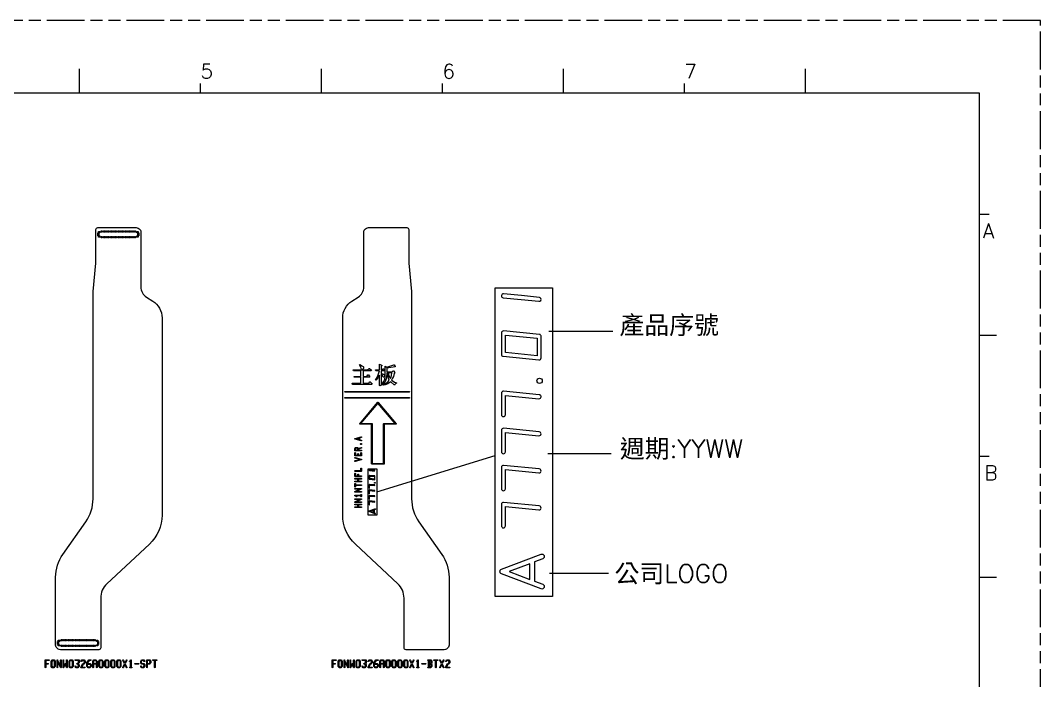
# Model space of a CAD drawing. Extents: x -344 to 154, y 670 to 1023.
# Drawn here: x -101.8 to 154.3, y 856.9 to 1022.6 of the extents above; entities that cross this region are included whole.
import ezdxf

# ---------------------------------------------------------------- set-up
doc = ezdxf.new("R2010")
doc.units = 0
doc.linetypes.add('PHANTOM', pattern=[29.5, 9.5, -1.5, 3, -1.5, 3, -1.5, 9.5])
doc.layers.add('0PAPERF', color=2, linetype='PHANTOM', lineweight=0, plot=False)
for name, color, linetype in [('gbr-dxf_layer0', 7, 'Continuous'), ('gbr-outline-dxf_layer1', 2, 'Continuous'), ('備註', 1, 'Continuous')]:
    doc.layers.add(name, color=color, linetype=linetype)
doc.styles.add('SIMPLEX', font='simplex.shx')
doc.styles.get("Standard").update_dxf_attribs({"font": 'txt.shx'})

msp = doc.modelspace()

# ---------------------------------------------------------------- linework, layer by layer
for p, q in [((-86.93, 1004.33), (-86.93, 1010.4)), ((-26.19, 1004.33), (-26.19, 1010.4)), ((34.55, 1004.33), (34.55, 1010.4)), ((95.3, 1004.33), (95.3, 1010.4)), ((-56.56, 1004.33), (-56.56, 1006.76)), ((4.18, 1004.33), (4.18, 1006.76)), ((64.92, 1004.33), (64.92, 1006.76)), ((139.03, 1004.33), (-329.9, 1004.33)), ((139.03, 679.96), (139.03, 1004.33)), ((139.03, 973.96), (141.46, 973.96)), ((139.03, 943.59), (143.28, 943.59)), ((139.03, 913.22), (141.46, 913.22)), ((139.03, 882.85), (143.28, 882.85))]:
    msp.add_line(p, q)
at = {"linetype": 'Continuous'}
for points in [[(28.5, 953.05), (24.02, 953.49), (19.54, 953.93, 1), (19.44, 952.94), (23.92, 952.5), (28.4, 952.06, 1)], [(28.95, 937.86), (28.95, 943.25, 0.387124), (28.5, 943.75), (19.54, 944.63, 0.444444), (18.99, 944.13), (18.99, 938.74, 0.386838), (19.44, 938.25), (28.4, 937.37, 0.444417)], [(28.49, 928.62), (19.53, 929.5, 0.444446), (18.98, 929), (18.98, 923.61, 1), (19.98, 923.61), (19.98, 928.45), (28.39, 927.62, 1)], [(28.49, 919.31), (19.53, 920.19, 0.444308), (18.98, 919.7), (18.98, 914.31, 1), (19.98, 914.31), (19.98, 919.15), (28.39, 918.32, 1)], [(-12.83, 909.63), (-13.49, 909.69), (-14.16, 909.76, 1), (-14.18, 909.61), (-13.51, 909.54), (-12.84, 909.48, 1)], [(28.49, 910.01), (19.53, 910.89, 0.444308), (18.98, 910.4), (18.98, 905.01, 1), (19.98, 905.01), (19.98, 909.85), (28.39, 909.02, 1)], [(-12.76, 907.36), (-12.76, 908.16, 0.387124), (-12.83, 908.24), (-14.16, 908.37, 0.444444), (-14.24, 908.29), (-14.24, 907.49, 0.386838), (-14.18, 907.42), (-12.84, 907.29, 0.444417)], [(-12.83, 905.98), (-14.16, 906.11, 0.444446), (-14.25, 906.04), (-14.25, 905.23, 1), (-14.1, 905.23), (-14.1, 905.95), (-12.84, 905.83, 1)], [(-12.83, 904.59), (-14.16, 904.72, 0.444308), (-14.25, 904.65), (-14.25, 903.84, 1), (-14.1, 903.84), (-14.1, 904.57), (-12.84, 904.44, 1)], [(-12.83, 903.2), (-14.16, 903.33, 0.444308), (-14.25, 903.26), (-14.25, 902.46, 1), (-14.1, 902.46), (-14.1, 903.18), (-12.84, 903.06, 1)], [(-12.83, 901.82), (-14.16, 901.95, 0.444428), (-14.25, 901.87), (-14.25, 901.07, 1), (-14.1, 901.07), (-14.1, 901.79), (-12.84, 901.67, 1)], [(28.49, 900.71), (19.53, 901.59, 0.444428), (18.98, 901.09), (18.98, 895.7, 1), (19.98, 895.7), (19.98, 900.54), (28.39, 899.72, 1)]]:
    msp.add_lwpolyline(points, format="xyb", close=True, dxfattribs=at)
for points in [[(27.95, 938.41), (19.99, 939.2), (19.99, 943.58), (27.95, 942.8)], [(-12.91, 907.44), (-14.09, 907.56), (-14.09, 908.21), (-12.91, 908.1)]]:
    msp.add_lwpolyline(points, close=True, dxfattribs=at)
at = {"layer": '0PAPERF'}
for p, q in [((154.34, 1022.56), (-343.88, 1022.56)), ((154.34, 670.25), (154.34, 1022.56))]:
    msp.add_line(p, q, dxfattribs=at)
at = {"layer": 'gbr-dxf_layer0'}
for p, q in [((-16.86, 917.68), (-17.35, 917.55)), ((-17.35, 917.55), (-16.86, 917.42)), ((-16.86, 917.42), (-16.86, 917.68)), ((-17.76, 912.07), (-16.62, 912.37)), ((-17.84, 905.53), (-17.84, 905.89)), ((-17.78, 904.32), (-16.66, 904.87)), ((-17.78, 901.73), (-16.66, 902.28)), ((-13.18, 899.65), (-13.95, 899.36)), ((-13.95, 899.36), (-13.18, 899.06)), ((-13.18, 899.06), (-13.18, 899.65)), ((26.09, 886.21), (20.93, 884.24)), ((26.09, 882.27), (26.09, 886.21)), ((20.93, 884.24), (26.09, 882.27)), ((-95.58, 860.17), (-95.58, 861.08)), ((-85.08, 860.47), (-85.08, 861.08)), ((-13.02, 860.47), (-13.02, 861.08))]:
    msp.add_line(p, q, dxfattribs=at)
for points in [[(-82.33, 968.51), (-82.33, 969.23), (-82.2, 969.23), (-82.1, 969.13), (-82.1, 968.61), (-82.2, 968.51)], [(-82.17, 968.19), (-82.17, 968.4), (-82.1, 968.47), (-81.82, 968.47), (-81.82, 968.19)], [(-82.17, 969.35), (-82.17, 969.56), (-81.82, 969.56), (-81.82, 969.28), (-82.1, 969.28)], [(-81.47, 969.4), (-81.47, 969.78), (-81.3, 969.78), (-81.3, 969.4)], [(-81.47, 967.97), (-81.47, 968.35), (-81.3, 968.35), (-81.3, 967.97)], [(-81.12, 969.4), (-81.12, 969.78), (-80.95, 969.78), (-80.95, 969.4)], [(-81.12, 967.97), (-81.12, 968.35), (-80.95, 968.35), (-80.95, 967.97)], [(-80.77, 969.4), (-80.77, 969.78), (-80.6, 969.78), (-80.6, 969.4)], [(-80.77, 967.97), (-80.77, 968.35), (-80.6, 968.35), (-80.6, 967.97)], [(-80.42, 969.4), (-80.42, 969.78), (-80.25, 969.78), (-80.25, 969.4)], [(-80.42, 967.97), (-80.42, 968.35), (-80.25, 968.35), (-80.25, 967.97)], [(-80.07, 969.4), (-80.07, 969.78), (-79.9, 969.78), (-79.9, 969.4)], [(-80.07, 967.97), (-80.07, 968.35), (-79.9, 968.35), (-79.9, 967.97)], [(-79.72, 969.4), (-79.72, 969.78), (-79.55, 969.78), (-79.55, 969.4)], [(-79.72, 967.97), (-79.72, 968.35), (-79.55, 968.35), (-79.55, 967.97)], [(-79.37, 969.4), (-79.37, 969.78), (-79.2, 969.78), (-79.2, 969.4)], [(-79.37, 967.97), (-79.37, 968.35), (-79.2, 968.35), (-79.2, 967.97)], [(-79.02, 969.4), (-79.02, 969.78), (-78.85, 969.78), (-78.85, 969.4)], [(-79.02, 967.97), (-79.02, 968.35), (-78.85, 968.35), (-78.85, 967.97)], [(-78.67, 969.4), (-78.67, 969.78), (-78.5, 969.78), (-78.5, 969.4)], [(-78.67, 967.97), (-78.67, 968.35), (-78.5, 968.35), (-78.5, 967.97)], [(-78.32, 969.4), (-78.32, 969.78), (-78.15, 969.78), (-78.15, 969.4)], [(-78.32, 967.97), (-78.32, 968.35), (-78.15, 968.35), (-78.15, 967.97)], [(-77.97, 969.4), (-77.97, 969.78), (-77.8, 969.78), (-77.8, 969.4)], [(-77.97, 967.97), (-77.97, 968.35), (-77.8, 968.35), (-77.8, 967.97)], [(-77.62, 969.4), (-77.62, 969.78), (-77.45, 969.78), (-77.45, 969.4)], [(-77.62, 967.97), (-77.62, 968.35), (-77.45, 968.35), (-77.45, 967.97)], [(-77.27, 969.4), (-77.27, 969.78), (-77.1, 969.78), (-77.1, 969.4)], [(-77.27, 967.97), (-77.27, 968.35), (-77.1, 968.35), (-77.1, 967.97)], [(-76.92, 969.4), (-76.92, 969.78), (-76.75, 969.78), (-76.75, 969.4)], [(-76.92, 967.97), (-76.92, 968.35), (-76.75, 968.35), (-76.75, 967.97)], [(-76.57, 969.4), (-76.57, 969.78), (-76.4, 969.78), (-76.4, 969.4)], [(-76.57, 967.97), (-76.57, 968.35), (-76.4, 968.35), (-76.4, 967.97)], [(-76.22, 969.4), (-76.22, 969.78), (-76.05, 969.78), (-76.05, 969.4)], [(-76.22, 967.97), (-76.22, 968.35), (-76.05, 968.35), (-76.05, 967.97)], [(-75.87, 969.4), (-75.87, 969.78), (-75.7, 969.78), (-75.7, 969.4)], [(-75.87, 967.97), (-75.87, 968.35), (-75.7, 968.35), (-75.7, 967.97)], [(-75.52, 969.4), (-75.52, 969.78), (-75.35, 969.78), (-75.35, 969.4)], [(-75.52, 967.97), (-75.52, 968.35), (-75.35, 968.35), (-75.35, 967.97)], [(-75.17, 969.4), (-75.17, 969.78), (-75, 969.78), (-75, 969.4)], [(-75.17, 967.97), (-75.17, 968.35), (-75, 968.35), (-75, 967.97)], [(-74.82, 969.4), (-74.82, 969.78), (-74.65, 969.78), (-74.65, 969.4)], [(-74.82, 967.97), (-74.82, 968.35), (-74.65, 968.35), (-74.65, 967.97)], [(-74.47, 969.4), (-74.47, 969.78), (-74.3, 969.78), (-74.3, 969.4)], [(-74.47, 967.97), (-74.47, 968.35), (-74.3, 968.35), (-74.3, 967.97)], [(-74.12, 969.4), (-74.12, 969.78), (-73.95, 969.78), (-73.95, 969.4)], [(-74.12, 967.97), (-74.12, 968.35), (-73.95, 968.35), (-73.95, 967.97)], [(-73.77, 969.4), (-73.77, 969.78), (-73.6, 969.78), (-73.6, 969.4)], [(-73.77, 967.97), (-73.77, 968.35), (-73.6, 968.35), (-73.6, 967.97)], [(-73.42, 969.4), (-73.42, 969.78), (-73.25, 969.78), (-73.25, 969.4)], [(-73.42, 967.97), (-73.42, 968.35), (-73.25, 968.35), (-73.25, 967.97)], [(-73.07, 969.4), (-73.07, 969.78), (-72.9, 969.78), (-72.9, 969.4)], [(-73.07, 967.97), (-73.07, 968.35), (-72.9, 968.35), (-72.9, 967.97)], [(-72.56, 969.28), (-72.56, 969.56), (-72.21, 969.56), (-72.21, 969.35), (-72.28, 969.28)], [(-72.56, 968.19), (-72.56, 968.47), (-72.28, 968.47), (-72.21, 968.4), (-72.21, 968.19)], [(-72.28, 968.61), (-72.28, 969.13), (-72.18, 969.23), (-72.04, 969.23), (-72.04, 968.51), (-72.18, 968.51)], [(-16.61, 936.08), (-16.52, 936.17), (-16.04, 935.89), (-15.76, 935.7), (-15.66, 935.6), (-15.66, 935.22), (-15.85, 935.03), (-16.04, 934.94), (-16.14, 935.03), (-16.23, 935.22), (-16.33, 935.51)], [(-17.64, 914.74), (-17.06, 914.74), (-17.06, 915.01), (-17.11, 915.08), (-17.2, 915.16), (-17.36, 915.18), (-17.52, 915.16), (-17.58, 915.1), (-17.64, 915.01)], [(-92.43, 865.93), (-92.43, 866.65), (-92.3, 866.65), (-92.2, 866.55), (-92.2, 866.03), (-92.3, 865.93)], [(-92.27, 866.76), (-92.27, 866.97), (-91.92, 866.97), (-91.92, 866.69), (-92.2, 866.69)], [(-92.27, 865.6), (-92.27, 865.81), (-92.2, 865.88), (-91.92, 865.88), (-91.92, 865.6)], [(-91.57, 866.81), (-91.57, 867.2), (-91.4, 867.2), (-91.4, 866.81)], [(-91.57, 865.38), (-91.57, 865.77), (-91.4, 865.77), (-91.4, 865.38)], [(-91.22, 866.81), (-91.22, 867.2), (-91.05, 867.2), (-91.05, 866.81)], [(-91.22, 865.38), (-91.22, 865.77), (-91.05, 865.77), (-91.05, 865.38)], [(-90.87, 866.81), (-90.87, 867.2), (-90.7, 867.2), (-90.7, 866.81)], [(-90.87, 865.38), (-90.87, 865.77), (-90.7, 865.77), (-90.7, 865.38)], [(-90.52, 866.81), (-90.52, 867.2), (-90.35, 867.2), (-90.35, 866.81)], [(-90.52, 865.38), (-90.52, 865.77), (-90.35, 865.77), (-90.35, 865.38)], [(-90.17, 866.81), (-90.17, 867.2), (-90, 867.2), (-90, 866.81)], [(-90.17, 865.38), (-90.17, 865.77), (-90, 865.77), (-90, 865.38)], [(-89.82, 866.81), (-89.82, 867.2), (-89.65, 867.2), (-89.65, 866.81)], [(-89.82, 865.38), (-89.82, 865.77), (-89.65, 865.77), (-89.65, 865.38)], [(-89.47, 866.81), (-89.47, 867.2), (-89.3, 867.2), (-89.3, 866.81)], [(-89.47, 865.38), (-89.47, 865.77), (-89.3, 865.77), (-89.3, 865.38)], [(-89.12, 866.81), (-89.12, 867.2), (-88.95, 867.2), (-88.95, 866.81)], [(-89.12, 865.38), (-89.12, 865.77), (-88.95, 865.77), (-88.95, 865.38)], [(-88.77, 866.81), (-88.77, 867.2), (-88.6, 867.2), (-88.6, 866.81)], [(-88.77, 865.38), (-88.77, 865.77), (-88.6, 865.77), (-88.6, 865.38)], [(-88.42, 866.81), (-88.42, 867.2), (-88.25, 867.2), (-88.25, 866.81)], [(-88.42, 865.38), (-88.42, 865.77), (-88.25, 865.77), (-88.25, 865.38)], [(-88.07, 866.81), (-88.07, 867.2), (-87.9, 867.2), (-87.9, 866.81)], [(-88.07, 865.38), (-88.07, 865.77), (-87.9, 865.77), (-87.9, 865.38)], [(-87.72, 866.81), (-87.72, 867.2), (-87.55, 867.2), (-87.55, 866.81)], [(-87.72, 865.38), (-87.72, 865.77), (-87.55, 865.77), (-87.55, 865.38)], [(-87.37, 866.81), (-87.37, 867.2), (-87.2, 867.2), (-87.2, 866.81)], [(-87.37, 865.38), (-87.37, 865.77), (-87.2, 865.77), (-87.2, 865.38)], [(-87.02, 866.81), (-87.02, 867.2), (-86.85, 867.2), (-86.85, 866.81)], [(-87.02, 865.38), (-87.02, 865.77), (-86.85, 865.77), (-86.85, 865.38)], [(-86.67, 866.81), (-86.67, 867.2), (-86.5, 867.2), (-86.5, 866.81)], [(-86.67, 865.38), (-86.67, 865.77), (-86.5, 865.77), (-86.5, 865.38)], [(-86.32, 866.81), (-86.32, 867.2), (-86.15, 867.2), (-86.15, 866.81)], [(-86.32, 865.38), (-86.32, 865.77), (-86.15, 865.77), (-86.15, 865.38)], [(-85.97, 866.81), (-85.97, 867.2), (-85.8, 867.2), (-85.8, 866.81)], [(-85.97, 865.38), (-85.97, 865.77), (-85.8, 865.77), (-85.8, 865.38)], [(-85.62, 866.81), (-85.62, 867.2), (-85.45, 867.2), (-85.45, 866.81)], [(-85.62, 865.38), (-85.62, 865.77), (-85.45, 865.77), (-85.45, 865.38)], [(-85.27, 866.81), (-85.27, 867.2), (-85.1, 867.2), (-85.1, 866.81)], [(-85.27, 865.38), (-85.27, 865.77), (-85.1, 865.77), (-85.1, 865.38)], [(-84.92, 866.81), (-84.92, 867.2), (-84.75, 867.2), (-84.75, 866.81)], [(-84.92, 865.38), (-84.92, 865.77), (-84.75, 865.77), (-84.75, 865.38)], [(-84.57, 866.81), (-84.57, 867.2), (-84.4, 867.2), (-84.4, 866.81)], [(-84.57, 865.38), (-84.57, 865.77), (-84.4, 865.77), (-84.4, 865.38)], [(-84.22, 866.81), (-84.22, 867.2), (-84.05, 867.2), (-84.05, 866.81)], [(-84.22, 865.38), (-84.22, 865.77), (-84.05, 865.77), (-84.05, 865.38)], [(-83.87, 866.81), (-83.87, 867.2), (-83.7, 867.2), (-83.7, 866.81)], [(-83.87, 865.38), (-83.87, 865.77), (-83.7, 865.77), (-83.7, 865.38)], [(-83.52, 866.81), (-83.52, 867.2), (-83.35, 867.2), (-83.35, 866.81)], [(-83.52, 865.38), (-83.52, 865.77), (-83.35, 865.77), (-83.35, 865.38)], [(-83.17, 866.81), (-83.17, 867.2), (-83, 867.2), (-83, 866.81)], [(-83.17, 865.38), (-83.17, 865.77), (-83, 865.77), (-83, 865.38)], [(-82.66, 866.69), (-82.66, 866.97), (-82.31, 866.97), (-82.31, 866.76), (-82.38, 866.69)], [(-82.66, 865.6), (-82.66, 865.88), (-82.38, 865.88), (-82.31, 865.81), (-82.31, 865.6)], [(-82.37, 866.03), (-82.37, 866.55), (-82.28, 866.65), (-82.14, 866.65), (-82.14, 865.93), (-82.28, 865.93)], [(-93.93, 860.5), (-93.75, 860.24), (-93.38, 860.24), (-93.19, 860.5), (-93.19, 861.67), (-93.38, 861.92), (-93.75, 861.92), (-93.93, 861.67)], [(-89.43, 860.5), (-89.25, 860.24), (-88.88, 860.24), (-88.69, 860.5), (-88.69, 861.67), (-88.88, 861.92), (-89.25, 861.92), (-89.43, 861.67)], [(-84.93, 860.5), (-84.93, 861.01), (-84.38, 861.01), (-84.19, 860.75), (-84.19, 860.5), (-84.38, 860.24), (-84.75, 860.24)], [(-83.43, 861.16), (-83.43, 861.67), (-83.25, 861.92), (-82.88, 861.92), (-82.69, 861.67), (-82.69, 861.16)], [(-81.93, 860.5), (-81.75, 860.24), (-81.38, 860.24), (-81.19, 860.5), (-81.19, 861.67), (-81.38, 861.92), (-81.75, 861.92), (-81.93, 861.67)], [(-80.43, 860.5), (-80.25, 860.24), (-79.88, 860.24), (-79.69, 860.5), (-79.69, 861.67), (-79.88, 861.92), (-80.25, 861.92), (-80.43, 861.67)], [(-78.93, 860.5), (-78.75, 860.24), (-78.38, 860.24), (-78.19, 860.5), (-78.19, 861.67), (-78.38, 861.92), (-78.75, 861.92), (-78.93, 861.67)], [(-77.43, 860.5), (-77.25, 860.24), (-76.88, 860.24), (-76.69, 860.5), (-76.69, 861.67), (-76.88, 861.92), (-77.25, 861.92), (-77.43, 861.67)], [(-69.93, 861.16), (-69.38, 861.16), (-69.19, 861.41), (-69.19, 861.67), (-69.38, 861.92), (-69.93, 861.92)], [(-21.87, 860.5), (-21.69, 860.24), (-21.32, 860.24), (-21.13, 860.5), (-21.13, 861.67), (-21.32, 861.92), (-21.69, 861.92), (-21.87, 861.67)], [(-17.37, 860.5), (-17.19, 860.24), (-16.82, 860.24), (-16.63, 860.5), (-16.63, 861.67), (-16.82, 861.92), (-17.19, 861.92), (-17.37, 861.67)], [(-12.87, 860.5), (-12.87, 861.01), (-12.32, 861.01), (-12.13, 860.75), (-12.13, 860.5), (-12.32, 860.24), (-12.69, 860.24)], [(-11.37, 861.16), (-11.37, 861.67), (-11.19, 861.92), (-10.82, 861.92), (-10.63, 861.67), (-10.63, 861.16)], [(-9.87, 860.5), (-9.69, 860.24), (-9.32, 860.24), (-9.13, 860.5), (-9.13, 861.67), (-9.32, 861.92), (-9.69, 861.92), (-9.87, 861.67)], [(-8.37, 860.5), (-8.19, 860.24), (-7.82, 860.24), (-7.63, 860.5), (-7.63, 861.67), (-7.82, 861.92), (-8.19, 861.92), (-8.37, 861.67)], [(-6.87, 860.5), (-6.69, 860.24), (-6.32, 860.24), (-6.13, 860.5), (-6.13, 861.67), (-6.32, 861.92), (-6.69, 861.92), (-6.87, 861.67)], [(-5.37, 860.5), (-5.19, 860.24), (-4.82, 860.24), (-4.63, 860.5), (-4.63, 861.67), (-4.82, 861.92), (-5.19, 861.92), (-5.37, 861.67)], [(0.85, 861.16), (1.18, 861.16), (1.37, 861.41), (1.37, 861.67), (1.18, 861.92), (0.85, 861.92)], [(0.85, 860.24), (1.18, 860.24), (1.37, 860.5), (1.37, 860.75), (1.18, 861.01), (0.85, 861.01)]]:
    msp.add_lwpolyline(points, close=True, dxfattribs=at)
for points in [[(-18.23, 934.84), (-14.61, 934.84), (-14.23, 935.22), (-14.14, 935.22), (-13.66, 934.75), (-13.76, 934.65), (-15.76, 934.65), (-15.76, 933.22), (-14.8, 933.22), (-14.52, 933.6), (-14.42, 933.6), (-14.04, 933.13), (-14.14, 933.03), (-15.76, 933.03), (-15.76, 931.51), (-14.33, 931.51), (-14.04, 931.89), (-13.95, 931.89), (-13.47, 931.32), (-13.57, 931.22), (-18.42, 931.22), (-18.52, 931.51)], [(-12.61, 934.84), (-11.66, 934.84), (-11.66, 936.27)], [(-11.66, 936.27), (-10.99, 935.98), (-11.18, 935.7), (-11.18, 934.84), (-10.9, 934.84), (-10.71, 935.13), (-10.61, 935.13), (-10.33, 934.75), (-10.33, 934.65), (-11.18, 934.65), (-11.18, 933.98), (-10.8, 933.89), (-10.52, 933.7), (-10.33, 933.32), (-10.42, 933.13), (-10.61, 933.03), (-10.71, 933.03), (-10.8, 933.22), (-10.9, 933.51), (-11.18, 933.79)], [(-11.09, 931.13), (-11.09, 931.22), (-10.61, 931.89), (-10.33, 932.46), (-10.23, 933.22), (-10.23, 935.79)], [(-10.23, 935.79), (-9.76, 935.51), (-8.04, 936.08), (-7.95, 936.08), (-7.66, 935.7), (-7.66, 935.6), (-9.76, 935.32), (-9.76, 934.37), (-8.42, 934.37), (-8.23, 934.65), (-8.14, 934.65), (-7.76, 934.17), (-7.95, 933.98), (-8.14, 933.22), (-8.33, 932.75), (-8.61, 932.27), (-8.23, 931.98), (-7.85, 931.79), (-7.37, 931.6), (-7.37, 931.51), (-7.57, 931.41), (-7.76, 931.22), (-7.85, 931.03)], [(-18.52, 931.51), (-16.33, 931.51), (-16.33, 933.03), (-17.95, 933.03), (-17.95, 933.22), (-16.33, 933.22), (-16.33, 934.65), (-18.14, 934.65), (-18.23, 934.84)], [(-11.66, 934.65), (-12.52, 934.65), (-12.61, 934.84)], [(-12.61, 932.27), (-12.14, 933.13), (-11.85, 933.89), (-11.66, 934.65)], [(-11.66, 933.51), (-11.95, 932.94), (-12.52, 932.27), (-12.61, 932.27)], [(-11.18, 933.79), (-11.18, 931.03), (-11.57, 930.84), (-11.66, 930.94), (-11.66, 933.51)], [(-10.8, 931.03), (-10.71, 931.13), (-10.04, 931.51), (-9.56, 931.79), (-9.18, 932.27), (-9.37, 932.75), (-9.47, 933.22), (-9.56, 934.08), (-9.76, 934.08), (-9.85, 932.84), (-10.23, 931.89), (-10.71, 931.32), (-10.99, 931.03), (-11.09, 931.13)], [(-8.9, 932.65), (-8.71, 933.03), (-8.61, 933.41), (-8.52, 934.08), (-9.37, 934.08), (-9.37, 933.7)], [(-9.37, 933.7), (-9.09, 933.03), (-8.9, 932.65)], [(-7.85, 931.03), (-8.8, 931.89), (-9.56, 931.32), (-10.23, 931.13), (-10.71, 931.03), (-10.8, 931.03)], [(-7.69, 921.36), (-12.03, 926.53), (-16.37, 921.36)]]:
    msp.add_lwpolyline(points, dxfattribs=at)
for points in [[(-20.28, 929.28, -1), (-20.28, 929.43), (-4.18, 929.43, -1), (-4.18, 929.28)], [(-20.26, 927.74, -1), (-20.26, 927.9), (-4.16, 927.9, -1), (-4.16, 927.74)], [(-16.59, 921.34), (-12.09, 926.7, -0.478467), (-11.97, 926.7), (-7.47, 921.33, -0.637149), (-7.53, 921.21), (-10.45, 921.21), (-10.45, 911.29, -0.440756), (-10.53, 911.21), (-13.53, 911.21, -0.421762), (-13.61, 911.29), (-13.61, 921.21), (-16.53, 921.21, -0.638134)], [(-17.76, 917.65), (-16.26, 918.05, -1), (-16.21, 917.86), (-16.66, 917.73), (-16.66, 917.37), (-16.21, 917.24, -1), (-16.26, 917.05), (-17.76, 917.45, -0.767362)], [(-17.84, 914.64), (-17.84, 915.04, -0.136113), (-17.82, 915.09), (-17.75, 915.22, -0.092381), (-17.72, 915.25), (-17.62, 915.33, -0.138752), (-17.57, 915.35), (-17.38, 915.38, -0.085087), (-17.35, 915.38), (-17.15, 915.35, -0.131252), (-17.1, 915.33), (-16.98, 915.23, -0.087891), (-16.95, 915.21), (-16.92, 915.16), (-16.27, 915.38, -1), (-16.2, 915.19), (-16.86, 914.97), (-16.86, 914.74), (-16.24, 914.74, -1), (-16.24, 914.54), (-17.74, 914.54, -0.420793)], [(-16.37, 916.19, -0.347296), (-16.36, 916.32), (-16.34, 916.35, -0.231268), (-16.26, 916.39), (-16.21, 916.39, -0.237125), (-16.13, 916.35), (-16.11, 916.32, -0.347432), (-16.11, 916.19), (-16.13, 916.16, -0.238547), (-16.21, 916.12), (-16.26, 916.12, -0.240409), (-16.34, 916.16)], [(-17.84, 913.35), (-17.84, 913.99, -1), (-17.64, 913.99), (-17.64, 913.44), (-17.11, 913.44), (-17.11, 913.73, -1), (-16.91, 913.73), (-16.91, 913.44), (-16.34, 913.44), (-16.34, 913.99, -1), (-16.14, 913.99), (-16.14, 913.35, -0.427451), (-16.24, 913.24), (-17.74, 913.24, -0.420793)], [(-17.74, 909.36, -1), (-17.74, 909.56), (-16.34, 909.56), (-16.34, 910.1, -1), (-16.14, 910.1), (-16.14, 909.46, -0.41429), (-16.24, 909.36)], [(-17.84, 908.18), (-17.84, 908.79, -1), (-17.64, 908.79), (-17.64, 908.28), (-17.11, 908.28), (-17.11, 908.57, -1), (-16.91, 908.57), (-16.91, 908.28), (-16.24, 908.28, -1), (-16.24, 908.08), (-17.74, 908.08, -0.420793)], [(-17.74, 906.75, -1), (-17.74, 906.95), (-17.09, 906.95), (-17.09, 907.43), (-17.74, 907.43, -1), (-17.74, 907.63), (-16.24, 907.63, -1), (-16.24, 907.43), (-16.89, 907.43), (-16.89, 906.95), (-16.24, 906.95, -1), (-16.24, 906.75)], [(-14.24, 899.44), (-12.76, 900.01, -0.998505), (-12.7, 899.84), (-13, 899.72), (-13, 898.99), (-12.7, 898.88, -0.996122), (-12.76, 898.71), (-14.24, 899.27, -0.687356)], [(-94.08, 860.47), (-94.08, 861.69, -0.161897), (-94.07, 861.74), (-93.85, 862.05, -0.239742), (-93.79, 862.08), (-93.34, 862.08, -0.246448), (-93.28, 862.05), (-93.05, 861.74, -0.170321), (-93.04, 861.69), (-93.04, 860.47, -0.165513), (-93.05, 860.43), (-93.28, 860.12, -0.249655), (-93.34, 860.09), (-93.79, 860.09, -0.247601), (-93.85, 860.12), (-94.07, 860.42, -0.172378)], [(-89.58, 860.47), (-89.58, 861.69, -0.170323), (-89.57, 861.74), (-89.35, 862.05, -0.239742), (-89.29, 862.08), (-88.84, 862.08, -0.246448), (-88.78, 862.05), (-88.56, 861.74, -0.166637), (-88.54, 861.69), (-88.54, 860.47, -0.16419), (-88.56, 860.43), (-88.78, 860.12, -0.249655), (-88.84, 860.09), (-89.29, 860.09, -0.247601), (-89.35, 860.12), (-89.57, 860.43, -0.165513)], [(-88.07, 860.43, -1), (-87.95, 860.52), (-87.75, 860.24), (-87.38, 860.24), (-87.19, 860.5), (-87.19, 860.75), (-87.38, 861.01), (-87.56, 861.01, -1), (-87.56, 861.16), (-87.38, 861.16), (-87.19, 861.41), (-87.19, 861.92), (-88.01, 861.92, -1), (-88.01, 862.08), (-87.12, 862.08, -0.427292), (-87.04, 862), (-87.04, 861.39, -0.165513), (-87.05, 861.34), (-87.24, 861.08), (-87.05, 860.82, -0.170321), (-87.04, 860.77), (-87.04, 860.47, -0.165513), (-87.05, 860.43), (-87.28, 860.12, -0.249655), (-87.34, 860.09), (-87.79, 860.09, -0.247601), (-87.85, 860.12)], [(-82.08, 860.47), (-82.08, 861.69, -0.170323), (-82.07, 861.74), (-81.85, 862.05, -0.239742), (-81.79, 862.08), (-81.34, 862.08, -0.246448), (-81.28, 862.05), (-81.06, 861.74, -0.166637), (-81.04, 861.69), (-81.04, 860.47, -0.16419), (-81.06, 860.43), (-81.28, 860.12, -0.249655), (-81.34, 860.09), (-81.79, 860.09, -0.247601), (-81.85, 860.12), (-82.07, 860.43, -0.165513)], [(-80.58, 860.47), (-80.58, 861.69, -0.170323), (-80.57, 861.74), (-80.35, 862.05, -0.239742), (-80.29, 862.08), (-79.84, 862.08, -0.246448), (-79.78, 862.05), (-79.56, 861.74, -0.166637), (-79.54, 861.69), (-79.54, 860.47, -0.16419), (-79.56, 860.43), (-79.78, 860.12, -0.249655), (-79.84, 860.09), (-80.29, 860.09, -0.247601), (-80.35, 860.12), (-80.57, 860.43, -0.165513)], [(-79.08, 860.47), (-79.08, 861.69, -0.170323), (-79.07, 861.74), (-78.85, 862.05, -0.239742), (-78.79, 862.08), (-78.34, 862.08, -0.246448), (-78.28, 862.05), (-78.06, 861.74, -0.166637), (-78.04, 861.69), (-78.04, 860.47, -0.16419), (-78.06, 860.43), (-78.28, 860.12, -0.249655), (-78.34, 860.09), (-78.79, 860.09, -0.247601), (-78.85, 860.12), (-79.07, 860.43, -0.165513)], [(-77.58, 860.47), (-77.58, 861.69, -0.170323), (-77.57, 861.74), (-77.35, 862.05, -0.239742), (-77.29, 862.08), (-76.84, 862.08, -0.246448), (-76.78, 862.05), (-76.56, 861.74, -0.166637), (-76.54, 861.69), (-76.54, 860.47, -0.16419), (-76.56, 860.43), (-76.78, 860.12, -0.249655), (-76.84, 860.09), (-77.29, 860.09, -0.247601), (-77.35, 860.12), (-77.57, 860.43, -0.165513)], [(-73.01, 861.01, -1), (-73.01, 861.16), (-72.12, 861.16, -1), (-72.12, 861.01)], [(-71.58, 861.39), (-71.58, 861.69, -0.161897), (-71.57, 861.74), (-71.35, 862.05, -0.239742), (-71.29, 862.08), (-70.84, 862.08, -0.246448), (-70.78, 862.05), (-70.55, 861.74, -1), (-70.68, 861.65), (-70.88, 861.92), (-71.25, 861.92), (-71.43, 861.67), (-71.43, 861.41), (-71.25, 861.16), (-70.84, 861.16, -0.247601), (-70.78, 861.13), (-70.55, 860.82, -0.165513), (-70.54, 860.78), (-70.54, 860.47, -0.170323), (-70.55, 860.43), (-70.78, 860.12, -0.239742), (-70.84, 860.09), (-71.28, 860.09, -0.246448), (-71.35, 860.12), (-71.57, 860.43, -1), (-71.45, 860.52), (-71.25, 860.24), (-70.88, 860.24), (-70.69, 860.5), (-70.69, 860.75), (-70.88, 861.01), (-71.29, 861.01, -0.247601), (-71.35, 861.04), (-71.57, 861.34, -0.172378)], [(-70.08, 860.17), (-70.08, 862, -0.414369), (-70.01, 862.08), (-69.34, 862.08, -0.246448), (-69.28, 862.05), (-69.06, 861.74, -0.166637), (-69.04, 861.69), (-69.04, 861.39, -0.16419), (-69.06, 861.34), (-69.28, 861.04, -0.249655), (-69.34, 861.01), (-69.93, 861.01), (-69.93, 860.17, -1)], [(-23.52, 860.17), (-23.52, 862, -0.414443), (-23.45, 862.08), (-22.55, 862.08, -1), (-22.55, 861.92), (-23.37, 861.92), (-23.37, 861.16), (-22.78, 861.16, -1), (-22.78, 861.01), (-23.37, 861.01), (-23.37, 860.17, -1)], [(-22.02, 860.47), (-22.02, 861.69, -0.161897), (-22.01, 861.74), (-21.79, 862.05, -0.239742), (-21.72, 862.08), (-21.28, 862.08, -0.253505), (-21.21, 862.04), (-20.99, 861.74, -0.166637), (-20.98, 861.69), (-20.98, 860.47, -0.165513), (-20.99, 860.43), (-21.22, 860.12, -0.249655), (-21.28, 860.09), (-21.72, 860.09, -0.251415), (-21.79, 860.12), (-22.01, 860.43, -0.165513)], [(-17.52, 860.47), (-17.52, 861.69, -0.161897), (-17.51, 861.74), (-17.29, 862.05, -0.239742), (-17.22, 862.08), (-16.78, 862.08, -0.246448), (-16.72, 862.05), (-16.49, 861.74, -0.170321), (-16.48, 861.69), (-16.48, 860.47, -0.165513), (-16.49, 860.43), (-16.72, 860.12, -0.249655), (-16.78, 860.09), (-17.22, 860.09, -0.247601), (-17.29, 860.12), (-17.51, 860.42, -0.172378)], [(-16.01, 860.43, -1), (-15.89, 860.52), (-15.69, 860.24), (-15.32, 860.24), (-15.13, 860.5), (-15.13, 860.75), (-15.32, 861.01), (-15.5, 861.01, -1), (-15.5, 861.16), (-15.32, 861.16), (-15.13, 861.41), (-15.13, 861.92), (-15.95, 861.92, -1), (-15.95, 862.08), (-15.06, 862.08, -0.421762), (-14.98, 862), (-14.98, 861.39, -0.165513), (-14.99, 861.34), (-15.18, 861.08), (-14.99, 860.82, -0.166637), (-14.98, 860.78), (-14.98, 860.47, -0.165513), (-14.99, 860.43), (-15.22, 860.12, -0.249655), (-15.28, 860.09), (-15.72, 860.09, -0.251415), (-15.79, 860.12)], [(-10.02, 860.47), (-10.02, 861.69, -0.161897), (-10.01, 861.74), (-9.79, 862.05, -0.239742), (-9.72, 862.08), (-9.28, 862.08, -0.246448), (-9.22, 862.05), (-8.99, 861.74, -0.170321), (-8.98, 861.69), (-8.98, 860.47, -0.165513), (-8.99, 860.43), (-9.22, 860.12, -0.249655), (-9.28, 860.09), (-9.72, 860.09, -0.247601), (-9.79, 860.12), (-10.01, 860.42, -0.172378)], [(-8.52, 860.47), (-8.52, 861.69, -0.161897), (-8.51, 861.74), (-8.29, 862.05, -0.239742), (-8.22, 862.08), (-7.78, 862.08, -0.246448), (-7.72, 862.05), (-7.49, 861.74, -0.170321), (-7.48, 861.69), (-7.48, 860.47, -0.165513), (-7.49, 860.43), (-7.72, 860.12, -0.249655), (-7.78, 860.09), (-8.22, 860.09, -0.247601), (-8.29, 860.12), (-8.51, 860.42, -0.172378)], [(-7.02, 860.47), (-7.02, 861.69, -0.161897), (-7.01, 861.74), (-6.79, 862.05, -0.239742), (-6.72, 862.08), (-6.28, 862.08, -0.246448), (-6.22, 862.05), (-5.99, 861.74, -0.170321), (-5.98, 861.69), (-5.98, 860.47, -0.165513), (-5.99, 860.43), (-6.22, 860.12, -0.249655), (-6.28, 860.09), (-6.72, 860.09, -0.247601), (-6.79, 860.12), (-7.01, 860.42, -0.172378)], [(-5.52, 860.47), (-5.52, 861.69, -0.161897), (-5.51, 861.74), (-5.29, 862.05, -0.239742), (-5.22, 862.08), (-4.78, 862.08, -0.246448), (-4.72, 862.05), (-4.49, 861.74, -0.170321), (-4.48, 861.69), (-4.48, 860.47, -0.165513), (-4.49, 860.43), (-4.72, 860.12, -0.249655), (-4.78, 860.09), (-5.22, 860.09, -0.247601), (-5.29, 860.12), (-5.51, 860.42, -0.172378)], [(-0.95, 861.01, -1), (-0.95, 861.16), (-0.05, 861.16, -1), (-0.05, 861.01)], [(0.55, 860.09, -1), (0.55, 860.24), (0.7, 860.24), (0.7, 861.92), (0.55, 861.92, -1), (0.55, 862.08), (1.22, 862.08, -0.246448), (1.28, 862.05), (1.51, 861.74, -0.170321), (1.52, 861.69), (1.52, 861.39, -0.165513), (1.51, 861.34), (1.32, 861.08), (1.51, 860.82, -0.166637), (1.52, 860.78), (1.52, 860.47, -0.16419), (1.51, 860.43), (1.28, 860.12, -0.249655), (1.22, 860.09)]]:
    msp.add_lwpolyline(points, format="xyb", close=True, dxfattribs=at)
for points in [[(-16.37, 921.36), (-13.53, 921.36, -0.421762), (-13.45, 921.28), (-13.45, 911.36), (-10.61, 911.36), (-10.61, 921.29, -0.414356), (-10.53, 921.36), (-7.69, 921.36)], [(-16.62, 912.37), (-17.76, 912.68, -1), (-17.71, 912.87), (-16.21, 912.47, -0.767377), (-16.21, 912.27), (-17.71, 911.87, -1), (-17.76, 912.07)], [(-17.84, 905.9), (-17.84, 906.27, -1), (-17.64, 906.27), (-17.64, 906), (-16.24, 906, -1), (-16.24, 905.8), (-17.64, 905.8), (-17.64, 905.53, -1), (-17.84, 905.53)], [(-16.66, 904.87), (-17.74, 904.87, -1), (-17.74, 905.07), (-16.24, 905.07, -0.793647), (-16.19, 904.88), (-17.31, 904.33)], [(-17.31, 904.33), (-16.24, 904.33, -1), (-16.24, 904.13), (-17.74, 904.13, -0.793647), (-17.78, 904.32)], [(-17.4, 903.21), (-17.38, 903.2, -1), (-17.49, 903.03), (-17.79, 903.22, -0.767781), (-17.73, 903.41)], [(-16.66, 902.28), (-17.74, 902.28, -1), (-17.74, 902.48), (-16.24, 902.48, -0.793647), (-16.19, 902.29), (-17.31, 901.74)], [(-17.31, 901.74), (-16.24, 901.74, -1), (-16.24, 901.54), (-17.73, 901.54, -0.820433), (-17.78, 901.73)], [(-17.73, 903.41), (-16.34, 903.41), (-16.34, 903.5, -1), (-16.14, 903.5), (-16.14, 903.11, -1), (-16.34, 903.11), (-16.34, 903.21), (-17.4, 903.21)], [(-17.74, 900.28, -1), (-17.74, 900.48), (-17.09, 900.48), (-17.09, 900.95), (-17.74, 900.95, -1), (-17.74, 901.15), (-16.99, 901.15)], [(-16.98, 901.15), (-16.24, 901.15, -1), (-16.24, 900.95), (-16.89, 900.95), (-16.89, 900.48), (-16.24, 900.48, -1), (-16.24, 900.28), (-17.74, 900.28)], [(-95.58, 861.09), (-95.58, 862, -0.208517), (-95.56, 862.05, -0.208501), (-95.51, 862.08), (-94.62, 862.08, -1), (-94.62, 861.92), (-95.43, 861.92), (-95.43, 861.16), (-94.84, 861.16, -1), (-94.84, 861.01), (-95.43, 861.01), (-95.43, 860.17, -1), (-95.58, 860.17)], [(-92.58, 860.17), (-92.58, 862, -0.795967), (-92.44, 862.03), (-91.69, 860.5)], [(-92.43, 861.67), (-92.43, 860.17, -1), (-92.58, 860.17)], [(-91.69, 860.5), (-91.69, 862, -1), (-91.54, 862), (-91.54, 860.17, -0.795967), (-91.68, 860.13), (-92.43, 861.67)], [(-91.08, 860.17), (-91.08, 862, -1), (-90.93, 862), (-90.93, 860.5)], [(-90.56, 860.91), (-90.94, 860.13, -0.091773), (-90.95, 860.11, -0.68385), (-91.08, 860.17)], [(-90.93, 860.5), (-90.63, 861.12, -0.625769), (-90.49, 861.12), (-90.19, 860.5)], [(-90.19, 860.5), (-90.19, 862, -1), (-90.04, 862), (-90.04, 860.17, -0.795967), (-90.18, 860.13), (-90.56, 860.91)], [(-86.58, 860.2), (-86.13, 861.12, -0.298876), (-86.06, 861.16), (-85.88, 861.16), (-85.69, 861.41), (-85.69, 861.67), (-85.88, 861.92), (-86.25, 861.92), (-86.45, 861.65, -1), (-86.57, 861.74), (-86.35, 862.05, -0.239742), (-86.29, 862.08), (-85.84, 862.08, -0.246448), (-85.78, 862.05), (-85.56, 861.74, -0.166637), (-85.54, 861.69), (-85.54, 861.39, -0.16419), (-85.56, 861.34), (-85.78, 861.04, -0.249655), (-85.84, 861.01), (-86.01, 861.01), (-86.39, 860.24)], [(-85.08, 861.09), (-85.08, 861.39, -0.165513), (-85.07, 861.43), (-84.62, 862.05, -0.039972), (-84.62, 862.05, -0.207833), (-84.56, 862.08), (-84.12, 862.08, -1), (-84.12, 861.92), (-84.52, 861.92), (-84.93, 861.36), (-84.93, 861.16), (-84.34, 861.16, -0.251415), (-84.28, 861.13), (-84.05, 860.82, -0.165513), (-84.04, 860.78), (-84.04, 860.47, -0.161897), (-84.05, 860.43), (-84.28, 860.12, -0.041105), (-84.29, 860.11, -0.196911), (-84.34, 860.09), (-84.79, 860.09, -0.253505), (-84.85, 860.12), (-85.07, 860.42, -0.166669), (-85.08, 860.47)], [(-83.58, 860.17), (-83.58, 861.69, -0.161897), (-83.57, 861.74), (-83.35, 862.05, -0.041105), (-83.34, 862.06, -0.196911), (-83.29, 862.08), (-82.84, 862.08, -0.253505), (-82.78, 862.04), (-82.56, 861.74, -0.166669), (-82.54, 861.69), (-82.54, 861.09)], [(-82.54, 861.08), (-82.54, 860.17, -1), (-82.69, 860.17), (-82.69, 861.01), (-83.43, 861.01), (-83.43, 860.17, -1), (-83.58, 860.17)], [(-76.08, 860.2), (-75.65, 861.08), (-76.08, 861.97, -1), (-75.94, 862.03), (-75.56, 861.26)], [(-75.56, 860.91), (-75.94, 860.13, -1), (-76.08, 860.2)], [(-75.56, 861.26), (-75.18, 862.03, -1), (-75.05, 861.97), (-75.48, 861.08), (-75.05, 860.2, -1), (-75.18, 860.13), (-75.56, 860.91)], [(-74.06, 860.09), (-74.29, 860.09, -1), (-74.29, 860.24), (-74.14, 860.24), (-74.14, 861.77)], [(-74.14, 861.77), (-74.22, 861.65, -1), (-74.35, 861.74)], [(-74.35, 861.74), (-74.12, 862.05, -0.041105), (-74.12, 862.06, -0.665353), (-73.99, 862), (-73.99, 860.24), (-73.84, 860.24, -1), (-73.84, 860.09), (-74.06, 860.09)], [(-68.51, 861.92, -1), (-68.51, 862.08), (-68.06, 862.08)], [(-68.06, 862.08), (-67.62, 862.08, -1), (-67.62, 861.92), (-67.99, 861.92), (-67.99, 860.17, -1), (-68.14, 860.17), (-68.14, 861.92), (-68.51, 861.92)], [(-20.52, 860.17), (-20.52, 862, -0.795967), (-20.38, 862.03), (-19.63, 860.5)], [(-20.37, 861.67), (-20.37, 860.17, -1), (-20.52, 860.17)], [(-19.63, 860.5), (-19.63, 862, -1), (-19.48, 862), (-19.48, 860.17, -0.795967), (-19.62, 860.13), (-20.37, 861.67)], [(-19.02, 860.17), (-19.02, 862, -1), (-18.87, 862), (-18.87, 860.5)], [(-18.5, 860.91), (-18.88, 860.13, -0.082021), (-18.89, 860.11, -0.670473), (-19.02, 860.17)], [(-18.87, 860.5), (-18.57, 861.12, -0.625769), (-18.43, 861.12), (-18.13, 860.5)], [(-18.13, 860.5), (-18.13, 862, -1), (-17.98, 862), (-17.98, 860.17, -0.795967), (-18.12, 860.13), (-18.5, 860.91)], [(-14.51, 860.2), (-14.07, 861.12, -0.298876), (-14, 861.16), (-13.82, 861.16), (-13.63, 861.41), (-13.63, 861.67), (-13.82, 861.92), (-14.19, 861.92), (-14.39, 861.65, -1), (-14.51, 861.74), (-14.29, 862.05, -0.239742), (-14.22, 862.08), (-13.78, 862.08, -0.246448), (-13.72, 862.05), (-13.49, 861.74, -0.170321), (-13.48, 861.69), (-13.48, 861.39, -0.165513), (-13.49, 861.34), (-13.72, 861.04, -0.249655), (-13.78, 861.01), (-13.95, 861.01), (-14.33, 860.24)], [(-13.02, 861.09), (-13.02, 861.39, -0.165513), (-13.01, 861.43), (-12.56, 862.05, -0.039972), (-12.56, 862.05, -0.207833), (-12.5, 862.08), (-12.05, 862.08, -1), (-12.05, 861.92), (-12.46, 861.92), (-12.87, 861.36), (-12.87, 861.16), (-12.28, 861.16, -0.247601), (-12.21, 861.13), (-12, 860.83, -0.172346), (-11.98, 860.78), (-11.98, 860.47, -0.161897), (-11.99, 860.43), (-12.22, 860.12, -0.041105), (-12.22, 860.11, -0.196911), (-12.28, 860.09), (-12.72, 860.09, -0.246448), (-12.79, 860.12), (-13.01, 860.43, -0.170321), (-13.02, 860.47)], [(-11.52, 860.17), (-11.52, 861.69, -0.161897), (-11.51, 861.74), (-11.29, 862.04, -0.043659), (-11.28, 862.05, -0.211421), (-11.22, 862.08), (-10.78, 862.08, -0.246448), (-10.72, 862.05), (-10.49, 861.74, -0.166669), (-10.48, 861.69), (-10.48, 861.09)], [(-10.48, 861.08), (-10.48, 860.17, -1), (-10.63, 860.17), (-10.63, 861.01), (-11.37, 861.01), (-11.37, 860.17, -1), (-11.52, 860.17)], [(-4.02, 861.97, -1), (-3.88, 862.03), (-3.5, 861.26)], [(-3.5, 860.91), (-3.88, 860.13, -1), (-4.02, 860.2), (-3.59, 861.08), (-4.02, 861.97)], [(-3.5, 861.26), (-3.12, 862.03, -1), (-2.99, 861.97), (-3.42, 861.08), (-2.99, 860.2, -1), (-3.12, 860.13), (-3.5, 860.91)], [(-2.29, 861.74), (-2.06, 862.05, -0.725878), (-1.92, 862), (-1.92, 860.24), (-1.78, 860.24, -1), (-1.78, 860.09), (-2.22, 860.09, -1), (-2.22, 860.24), (-2.08, 860.24), (-2.08, 861.77)], [(-2.08, 861.77), (-2.16, 861.65, -1), (-2.29, 861.74)], [(2.05, 861.92, -1), (2.05, 862.08), (2.5, 862.08)], [(2.5, 862.08), (2.95, 862.08, -1), (2.95, 861.92), (2.58, 861.92), (2.58, 860.17, -1), (2.42, 860.17), (2.42, 861.92), (2.05, 861.92)], [(3.48, 861.97, -1), (3.62, 862.03), (4, 861.26)], [(4, 860.91), (3.62, 860.13, -1), (3.48, 860.2), (3.91, 861.08), (3.48, 861.97)], [(4, 861.26), (4.38, 862.03, -1), (4.51, 861.97), (4.08, 861.08), (4.51, 860.2, -1), (4.38, 860.13), (4, 860.91)], [(4.98, 860.2), (5.43, 861.12, -0.298876), (5.5, 861.16), (5.68, 861.16), (5.87, 861.41), (5.87, 861.67), (5.68, 861.92), (5.31, 861.92), (5.11, 861.65, -1), (4.99, 861.74), (5.21, 862.05, -0.239742), (5.28, 862.08), (5.72, 862.08, -0.246448), (5.78, 862.05), (6.01, 861.74, -0.166637), (6.02, 861.69), (6.02, 861.39, -0.16419), (6.01, 861.34), (5.78, 861.04, -0.249655), (5.72, 861.01), (5.55, 861.01), (5.17, 860.24)], [(-86.39, 860.24), (-85.62, 860.24, -1), (-85.62, 860.09), (-86.51, 860.09, -0.562296), (-86.58, 860.2)], [(-14.33, 860.24), (-13.55, 860.24, -1), (-13.55, 860.09), (-14.45, 860.09, -0.563855), (-14.51, 860.2)], [(5.17, 860.24), (5.95, 860.24, -1), (5.95, 860.09), (5.06, 860.09, -0.562296), (4.98, 860.2)]]:
    msp.add_lwpolyline(points, format="xyb", dxfattribs=at)
at = {"layer": 'gbr-dxf_layer0', "linetype": 'Continuous'}
msp.add_lwpolyline([(18.99, 884.81), (28.92, 888.59, -0.998505), (29.35, 887.45), (27.32, 886.68), (27.32, 881.81), (29.36, 881.03, -0.996122), (28.92, 879.89), (18.99, 883.67, -0.687356)], format="xyb", close=True, dxfattribs=at)
at = {"layer": 'gbr-dxf_layer0'}
for centre, radius in [((28.57, 932.1), 0.67), ((-12.81, 906.5), 0.1)]:
    msp.add_circle(centre, radius, dxfattribs=at)
at = {"layer": 'gbr-outline-dxf_layer1'}
for points in [[(-92.93, 865.72), (-92.93, 882.79, -0.154617), (-91.11, 888.55), (-85.36, 896.72, 0.154617), (-83.53, 902.48), (-83.53, 953.63, -0.021814), (-83.5, 954.5), (-82.87, 961.64, 0.02121), (-82.83, 962.48), (-82.83, 970.07, -0.414218), (-82.33, 970.57), (-72.74, 970.57, -0.147965), (-72.18, 970.4), (-71.98, 970.27, -0.250644), (-71.53, 969.44), (-71.53, 955.65, 0.256384), (-70.15, 953.12), (-68.55, 952.11, -0.256388), (-66.23, 947.89), (-66.23, 898.42, -0.207998), (-69.41, 891.11), (-80.05, 881.19, 0.207969), (-81.63, 877.54), (-81.63, 865.09, -0.414366), (-82.13, 864.59), (-91.73, 864.59, -0.147926), (-92.29, 864.76), (-92.49, 864.89, -0.250655)], [(-20.87, 898.42), (-20.87, 947.89, -0.256388), (-18.56, 952.11), (-16.96, 953.12, 0.256384), (-15.57, 955.65), (-15.57, 969.44, -0.250642), (-15.13, 970.27), (-14.92, 970.4, -0.147964), (-14.37, 970.57), (-4.77, 970.57, -0.414218), (-4.27, 970.07), (-4.27, 962.48, 0.02121), (-4.24, 961.64), (-3.61, 954.5, -0.021814), (-3.57, 953.63), (-3.57, 902.48, 0.154617), (-1.75, 896.72), (4, 888.55, -0.154617), (5.83, 882.79), (5.83, 865.72, -0.250654), (5.38, 864.89), (5.18, 864.76, -0.147928), (4.62, 864.59), (-4.97, 864.59, -0.414366), (-5.47, 865.09), (-5.47, 877.54, 0.207969), (-7.06, 881.19), (-17.69, 891.11, -0.207998)]]:
    msp.add_lwpolyline(points, format="xyb", close=True, dxfattribs=at)
at = {"layer": '備註'}
for p, q in [((30.85, 944.54), (46.99, 944.54)), ((-12.33, 904.2), (17.41, 913.35)), ((30.65, 913.86), (46.53, 913.86)), ((31.07, 883.85), (45.87, 883.85))]:
    msp.add_line(p, q, dxfattribs=at)
for points in [[(17.41, 955.44), (31.8, 955.44), (31.8, 877.94), (17.41, 877.94)], [(-14.48, 909.98), (-12.33, 909.98), (-12.33, 898.42), (-14.48, 898.42)]]:
    msp.add_lwpolyline(points, close=True, dxfattribs=at)

# ---------------------------------------------------------------- texts
at = {"style": 'SIMPLEX'}
for s, height, p in [('5', 3.64, (-56.56, 1007.98)), ('6', 3.64, (4.18, 1007.98)), ('7', 3.64, (64.92, 1007.98)), ('A', 3.69, (139.86, 967.88)), ('B', 3.69, (140.21, 907.14))]:
    msp.add_text(s, height=height, dxfattribs=at).set_placement(p)
at = {"layer": '備註', "color": 1, "linetype": 'Continuous', "char_height": 4.574, "attachment_point": 1}
for s, insert, width in [('產品序號', (48.63, 948.4), 32.5285), ('週期:YYWW', (48.71, 917.37), 45.2301), ('公司LOGO', (47.38, 886.02), 34.6897)]:
    msp.add_mtext(s, dxfattribs=dict(at, insert=insert, width=width))

doc.saveas('drawing.dxf')
